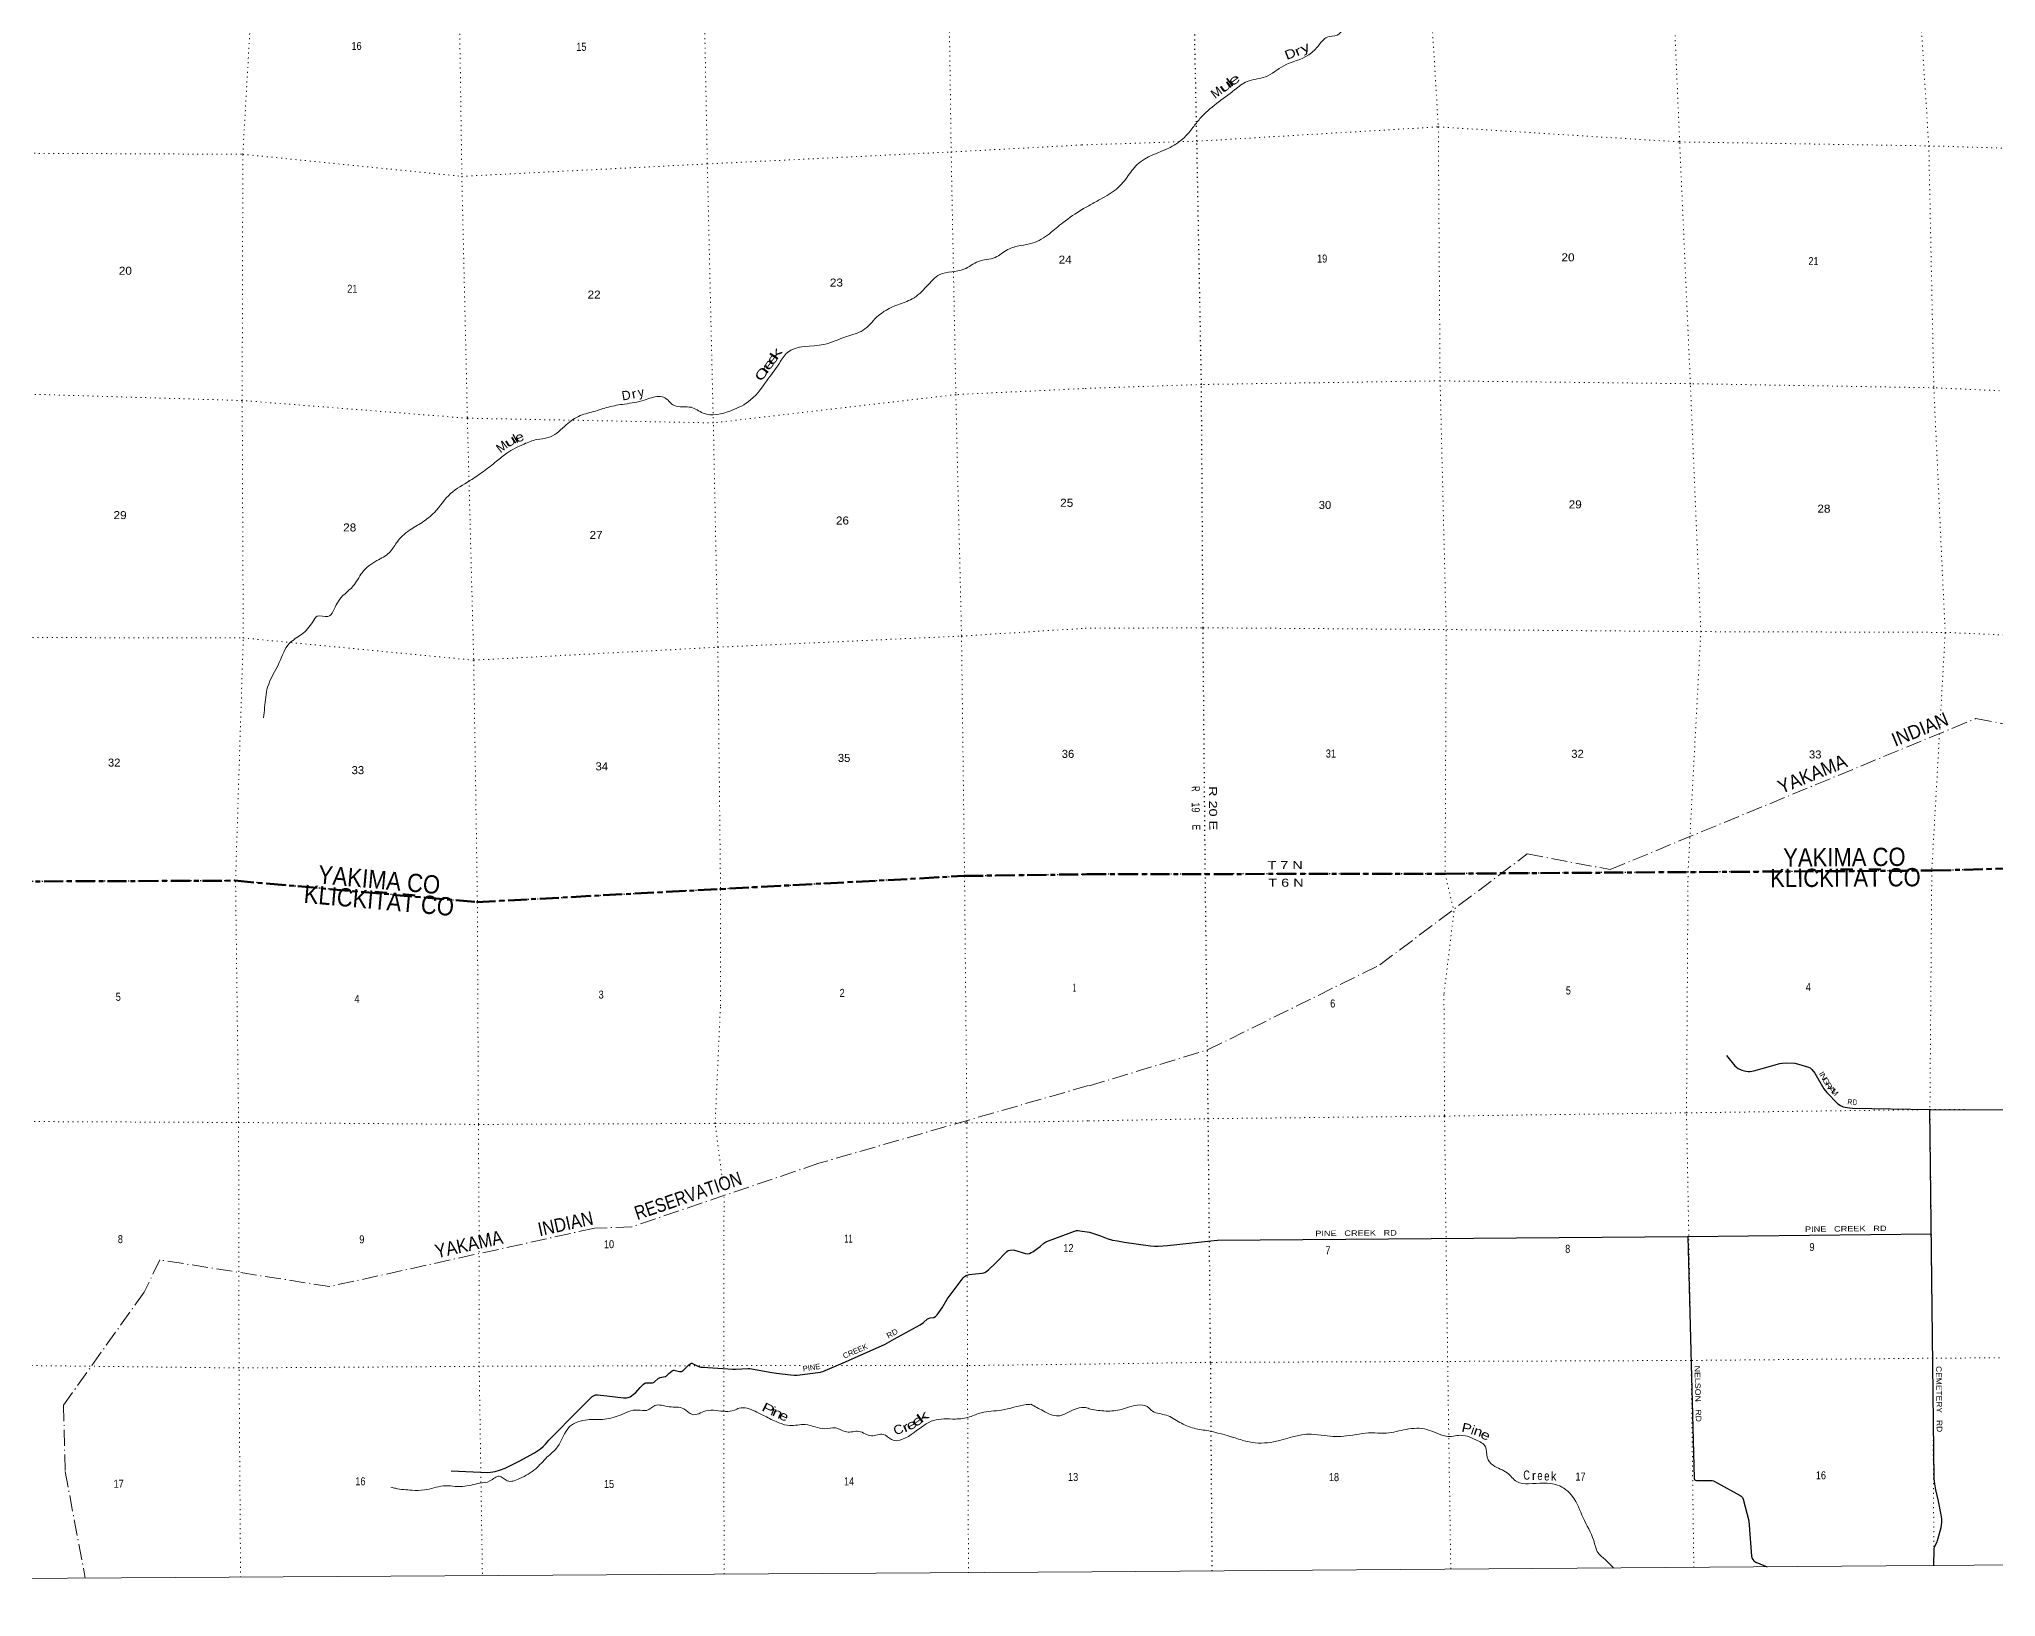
# Model space of a CAD drawing. Header units: feet. Extents: x -2 to 285336, y -549186 to -364975.
# Drawn here: x 136154 to 178940, y -549186 to -515138 of the extents above; entities that cross this region are included whole.
import ezdxf
from ezdxf.enums import TextEntityAlignment as Align

# ---------------------------------------------------------------- set-up
doc = ezdxf.new("R2010")
doc.units = ezdxf.units.FT
doc.header["$LTSCALE"] = 70
for name, pattern in [('DOT_DASHED', [7.7, 5, -1.2, 0.3, -1.2]), ('DOTTED', [1.5, 0.3, -1.2]), ('LONG_DASH_SHORT_DASH', [9.9, 6, -1.2, 1.5, -1.2])]:
    doc.linetypes.add(name, pattern=pattern)
for name, color, linetype, lineweight in [('11', 7, 'LONG_DASH_SHORT_DASH', 60), ('29', 7, 'Continuous', 25), ('39', 7, 'Continuous', 13), ('4', 7, 'Continuous', 13), ('41', 7, 'Continuous', 13), ('44', 7, 'DOT_DASHED', 13), ('6', 7, 'DOTTED', 25), ('7', 7, 'DOTTED', 13)]:
    doc.layers.add(name, color=color, linetype=linetype, lineweight=lineweight)
doc.layers.add('12', color=7, linetype='Continuous')
doc.layers.add('30', color=7, linetype='Continuous')

msp = doc.modelspace()

# ---------------------------------------------------------------- linework, layer by layer
at = {"layer": '11'}
for points in [[(127252.91, -533584.08), (140432.49, -533531.7), (145716.02, -534001), (156375.89, -533429.52), (159065.72, -533392.31)], [(159065.72, -533392.31), (166906.9, -533379.19), (177543.2, -533311.15), (182856.69, -533171.7), (190878.55, -533194.23)]]:
    msp.add_lwpolyline(points, dxfattribs=at)
at = {"layer": '29'}
for points in [[(173047.3, -537350.85), (173230.64, -537581.95), (173301.46, -537638.64), (173384.43, -537673.06), (173471.45, -537697.36), (173526.08, -537705.46), (173566.55, -537703.43), (173647.5, -537689.26), (173826.78, -537638.77), (174216.03, -537527.46), (174277.85, -537519.17), (174356.77, -537517.15), (174541.24, -537524.46), (174627.94, -537539.42), (174840.52, -537605.63), (174880.89, -537626.49), (174919.33, -537658.89), (174981.32, -537743.35), (175178.71, -538085.11), (175244.12, -538165.1), (175482.47, -538408.52), (175539.57, -538446.56), (175603.04, -538472.22), (175687.29, -538491.1), (175807.87, -538503.63), (177500.29, -538534.48), (190923.01, -538581.36)], [(177586.31, -548504.98), (177588.47, -548133.46), (177596.93, -548094.4), (177653.23, -547985.64), (177664.91, -547952.04), (177746.31, -547667.74), (177750.6, -547621.42), (177757.45, -547556.37), (177755.42, -547483.48), (177746.15, -547395.19), (177685.35, -547093.06), (177626.65, -546844.97), (177604.67, -546716.06), (177592.05, -546598.81), (177498.11, -538534.47)], [(156248.91, -542356.78), (156357.24, -542210.97), (156388.2, -542182.4), (156422.6, -542162.15), (156446.88, -542154.05), (156493.31, -542141.44), (156768.5, -542112.44), (156813.16, -542103.43), (156833.39, -542095.33), (156853.63, -542083.18), (156912.55, -542036.82), (157073.97, -541882.93), (157310.91, -541634.13), (157340.3, -541615.43), (157388.87, -541605.31), (157451.6, -541601.26), (157483.58, -541608.25), (157721.53, -541681.76), (157767.28, -541686.3), (157811.8, -541678.2), (157848.23, -541662.01), (157882.02, -541643.99), (158041.79, -541528.16), (158125.46, -541455.47), (158165.52, -541428.73), (158419.94, -541329.89), (158794.26, -541190.21), (158834.75, -541181.28), (158873.18, -541182.11), (158913.22, -541186.44), (159119.53, -541216.84)], [(159119.53, -541216.84), (159361.41, -541296.94), (159508.58, -541354.23), (159624.58, -541388.24), (159731.18, -541406.88), (159880.93, -541431.17), (160451.58, -541512.17), (160540.62, -541520.27), (160625.61, -541524.32), (160829.33, -541506.68), (161770.97, -541402.83), (161923.22, -541393.21), (172195.66, -541309.68), (177529.73, -541248.9)], [(172206.92, -541309.55), (172340.32, -546600.89), (172349.36, -546618.85), (172366.49, -546634.85), (172395.9, -546645.18), (172480.94, -546646.51), (172711.8, -546641.8), (172737.89, -546643.15), (172764.2, -546651.25), (172844.39, -546693.45), (173350.03, -546971.18), (173370.93, -546986.15), (173398.6, -547015.73), (173415.22, -547050.08), (173540.59, -547522.2), (173596.29, -548298.86), (173609.06, -548350.11), (173623.22, -548372.39), (173645.48, -548398.71), (173690.89, -548428.71), (173775.28, -548464.49), (173937.54, -548532.68)], [(145163.34, -546431.67), (145648.1, -546452.47), (145955.86, -546467.16), (146025.82, -546462.93), (146127, -546446.73), (146220.08, -546418.38), (146343.01, -546370.9), (146649.2, -546217.45), (146984, -546035.7), (147118.56, -545948.62), (147174.21, -545902.06), (147223.79, -545851.43), (147298.38, -545760.01), (147963.64, -545088.2), (148206.63, -544841.34), (148247.74, -544808.64), (148293.26, -544784.34), (148316.54, -544774.22), (148362.78, -544769.59), (148570.12, -544795.38), (148930.4, -544835.53), (148997.47, -544836.99), (149034.92, -544830.92), (149074.37, -544812.69), (149174.79, -544738.81), (149200.85, -544717.52), (149294.24, -544611.4), (149366.79, -544537.31), (149395.12, -544517.07), (149417.95, -544509.97), (149569.15, -544506.94), (149584.84, -544502.89), (149598.77, -544496), (149698.66, -544407.72), (149716.37, -544396.59), (149730.49, -544390.48), (149842.33, -544373.3), (149858.02, -544367.23), (149864.94, -544363.01), (149922.72, -544306.33), (149993.09, -544245.74), (150008.78, -544236.62), (150026.59, -544233.14), (150037.11, -544233.58), (150157, -544257.89), (150183.82, -544259.91), (150199.73, -544257.3), (150219.24, -544247.76), (150233.9, -544235.61), (150357.26, -544117.46), (150394.28, -544089.82), (150414.52, -544081.72), (150425.28, -544080.7), (150441.83, -544084.76), (150512.16, -544125.8), (150541.5, -544139.43), (150597.15, -544157.65), (150625.48, -544163.73), (150667.37, -544168.17), (151323.2, -544207.14), (151382.81, -544207.26), (151657.01, -544193.08), (151695.06, -544195.12), (151729.86, -544199.16), (152178.4, -544280), (152274.21, -544294.33), (152593.94, -544334.82), (152664.77, -544342.92), (152700.18, -544342.92), (152732.56, -544340.9), (153236.44, -544272.05), (153290.1, -544260), (153788.8, -544052.43), (154653.76, -543664.73), (154857.76, -543548.42), (155416.87, -543243.42), (155489.78, -543191.26), (155577.51, -543112.24), (155604.05, -543099.66), (155636.43, -543089.53), (155717.94, -543078.7), (155752.79, -543057.14), (155789.21, -543020.69), (155902.96, -542868.5), (156007.75, -542679.19), (156136.84, -542507.63), (156248.91, -542356.78)]]:
    msp.add_lwpolyline(points, dxfattribs=at)
at = {"layer": '39'}
for points in [[(173316.04, -513446.83), (172989.56, -513526.65), (172664.83, -513446.24), (172256.71, -513225.55), (171959.71, -513066.52), (171837.13, -512767.59), (171476.96, -512482.23), (171128.36, -512452.25), (170908.4, -512379.22), (170774.07, -512138.7), (170292.95, -511834), (170144.89, -511655.92), (170112.76, -511328.25), (169908.62, -510858.87), (169721.31, -510514.09), (169396.49, -510417.58), (168989.93, -510464.41), (168729.85, -510417.78), (168428.05, -510469.98), (167857.62, -510735.08), (167346, -511070.21), (167154.16, -511326.87), (166853.03, -511493.72), (166565.15, -511515.66), (165793.62, -511488.36), (165504.36, -511618.92), (165318.47, -511859.46), (165038.68, -512231.34), (164582.59, -512763.24), (164386.15, -513267.34), (164484.64, -513578.49), (164652.52, -514046.1), (164759.65, -514455.75), (164725.1, -514747.63), (164535.54, -515050.55), (164318.3, -515098.19), (164140.03, -515264.25), (163913.72, -515482.92), (163371.32, -515719.69), (162967.91, -515961.6), (162565.71, -516064.72), (162292.89, -516249.49), (161537.26, -516875.81), (161381.31, -517071.91), (161195.26, -517286.3), (160886.37, -517503.48), (160163.53, -517880.17), (159943.6, -518157.13), (159681.41, -518438.39), (159318.17, -518659.93), (159075.27, -518796.24), (158962.32, -518858.75)], [(158965.41, -518856.63), (158542.56, -519146.49), (158247.12, -519390.4), (157871.11, -519598.31), (157613.57, -519649.16), (157335.97, -519736.23), (157056.51, -519909.75), (156692.35, -519997.02), (156376.66, -520168.61), (155847.51, -520284.4), (155560.15, -520544.38), (155242.63, -520816.49), (154926.86, -520943.85), (154466.43, -521218.3), (154171.06, -521502.42), (153809.01, -521637.93), (153312.17, -521811.94), (152515.44, -521988.65), (152340.74, -522220.23), (152105.84, -522548.44), (151712.2, -523023.76), (151279.88, -523259.95), (150674.14, -523313.59), (150408.22, -523185.54), (150229.07, -523177.9), (150013.62, -523130.14), (149836.22, -522977.76), (149707.35, -522947.9), (149385.45, -523029.04), (148956.89, -523114.45), (148604.77, -523179.58), (148276.87, -523278.83), (147944.96, -523384.12), (147639.41, -523603.93), (147285.61, -523847.98), (147038.11, -523890.76), (146756.5, -523987.89), (146378.47, -524189.78), (146157.38, -524363.17), (145867.94, -524586.97), (145574.44, -524788.66), (145150.26, -525071.06), (144796.75, -525481.97), (144527.44, -525701.7), (144256.02, -525869.17), (143966.69, -526151.27), (143808.07, -526364.72), (143538.67, -526536.2), (143215.09, -526800.29), (143022.39, -527090.21), (142674.84, -527456.87), (142466.06, -527756.87), (142232.57, -527751.37), (142136.17, -527874.22), (141889.11, -528152.2), (141631.81, -528339.74), (141403.12, -528764.43), (141150.49, -529303.76), (141084.87, -529746.18), (141059.11, -529973.4)], [(143845.95, -546788.71), (143947.65, -546813.06), (144306, -546856.47), (144577.71, -546849.83), (144986.15, -546762.46), (145414.89, -546773.55), (145785.11, -546704.35), (146010.45, -546653.59), (146215.56, -546546.57), (146388.84, -546648.71), (146660.48, -546601.85), (147012.33, -546387.96), (147257.43, -546136.12), (147488.49, -545908.43), (147753.37, -545465.57), (148147.6, -545315.91), (148469.63, -545307.14), (148841.83, -545219.85), (149252.22, -545102.32), (149437.41, -545109.94), (149614.35, -545005.01), (149930.4, -545032.43), (150248.5, -545075.94), (150437.92, -545202.15), (150729.63, -545123.09), (150959.07, -545112.52), (151355.57, -545107.6), (151460.16, -545063.13), (151812.51, -545130.68), (152056.28, -545254.77), (152348.37, -545386.78), (152563.84, -545442.58), (152905.97, -545419.69), (153334.85, -545511.19), (153566.28, -545492.57), (153807.98, -545582.49), (154077.67, -545569.81), (154353.59, -545665.68), (154613.18, -545634.94), (154790.51, -545747.11), (155285.37, -545595.22), (155719.65, -545328.87), (155936.97, -545298.22), (156188.57, -545299.66), (156500.46, -545252.72), (156755.92, -545161.67), (157194.6, -545106.4), (157739.84, -544984.54), (157839.83, -544977.49)], [(157839.83, -544977.49), (158106.41, -545120.41), (158438.71, -545230.22), (158678.08, -545143.24), (158853.05, -545068.46), (159034.17, -545049.96), (159144.35, -545085.35)], [(159144.35, -545085.35), (159476.92, -545125.51), (159823.12, -545089.13), (160168.98, -544994.41), (160378.63, -545027.28), (160500.05, -545127.08), (160802.68, -545215.68), (161095.63, -545372.73), (161410.57, -545501.48), (161727.11, -545559.82), (162132.53, -545661.85), (162306.03, -545713.05), (162614.69, -545801.61), (163144.36, -545798.25), (163973.16, -545630.08), (164259.34, -545662.46), (164742.74, -545669.46), (165292.18, -545601.61), (165558.08, -545609.98), (165990.66, -545536.84), (166443.7, -545515.87), (166881.62, -545665.97), (167038.8, -545681.06), (167191.72, -545655.96), (167568.9, -545752.13), (167779.28, -545909.7), (167816.86, -546136.76), (167948.79, -546310.92), (168255.89, -546475.92), (168466.47, -546667.69), (168722.52, -546714.34), (169355.09, -546742.52), (169684.84, -546993.87), (169913.12, -547457.07), (170145.63, -547954.44), (170243.88, -548225.36), (170414, -548385.2), (170581.21, -548557.61)]]:
    msp.add_spline(points, degree=3, dxfattribs=at)
at = {"layer": '4'}
msp.add_lwpolyline([(0, -366365.25), (31582.88, -366343.53), (63165.7, -366278.36), (94748.41, -366169.75), (126330.93, -366017.71), (157911.89, -365844.7), (189495.2, -365583.27), (221076.83, -365300.9), (252658.04, -364975.08), (254669.81, -547785.08), (222837.13, -548113.49), (191004.05, -548398.11), (159170.58, -548638.96), (127336.83, -548836), (95502.83, -548989.27), (63668.65, -549098.74), (31834.35, -549164.42), (0, -549186.32)], close=True, dxfattribs=at)
at = {"layer": '44'}
for points in [[(159111.25, -538019.88), (161704.31, -537232.37), (165470.09, -535372.88), (168693.18, -532948.24), (170506.25, -533288.54), (178503.15, -529988.54), (181841.34, -530636.77), (186939.01, -527406.99), (187323.28, -527061.09), (190783.33, -523887.68)], [(159097.47, -538009.44), (153204.86, -539709.26), (149110.62, -541099.64), (148300.34, -541126.66), (142506.27, -542403.85), (138795.47, -541821.95), (138450.91, -542524.88), (136689.08, -544996.7), (136721.34, -546443.28), (137163.84, -548779.83)]]:
    msp.add_lwpolyline(points, dxfattribs=at)
at = {"layer": '6'}
for points in [[(161804.58, -548620.69), (161770.71, -544061.02), (161717.42, -538735.05), (161653.49, -533388.9), (161604.34, -528004.71), (161569.22, -522686.67), (161469.65, -517369.04), (161363.31, -512270.7), (161315.26, -507151.88), (161297.49, -506868.38), (161219.84, -502939.59)], [(159065.72, -533392.31), (156366.4, -533434.53), (151053.11, -533716.2), (145740.03, -534005.46), (140432.49, -533531.7), (135120.79, -533553.27), (130110.78, -533574.89), (127252.91, -533584.08)], [(190900.42, -533189.76), (188274.61, -533186.49), (182840.93, -533173.63), (177537.83, -533312.73), (172211.27, -533344.52), (166901.01, -533379), (161652.41, -533386.74), (159065.72, -533392.31)]]:
    msp.add_lwpolyline(points, dxfattribs=at)
at = {"layer": '7'}
for points in [[(155951.82, -502975.76), (155964.23, -506897.62), (156024.39, -512349.39), (156096.28, -517604.12), (156198.44, -522907.03), (156322.7, -528185.77), (156388.68, -533433.57), (156440.55, -538825.96), (156452.14, -544131.09), (156476.04, -548657.33)], [(140558.81, -548759.48), (140525.23, -544183.33), (140515.54, -538817.89), (140448.84, -533534.95), (140617.18, -528227.46), (140593.71, -523036.95), (140608.14, -517655.37), (140908.56, -512365.62)], [(166454.12, -512160.02), (166748.59, -517056.02), (166787.05, -522601.33), (166921.68, -528059.54), (166896.69, -533381.16), (167090.52, -534203.44), (166871.54, -536019.14), (166885.07, -538678.19), (166952.67, -544040.27), (167020.84, -548583.63)], [(172335.41, -548544.66), (172276.02, -544018.04), (172175.47, -538602.45), (172209.11, -533345.6), (172488.61, -528088.66), (172259.55, -522669.26), (172025.24, -517384.67), (171810.68, -512377.53)], [(177145.61, -512341.74), (177473.68, -517470.86), (177583.14, -522758.25), (177831.96, -528113.15), (177538.91, -533315.97), (177498.11, -538534.47), (177559.4, -543973.73), (177586.31, -548504.98)], [(145319.34, -512817.97), (145397.38, -518137.02), (145517.63, -523423.8), (145656, -528712.56), (145736.92, -534004.16), (145758.87, -538860.27), (145775.41, -541334.06)], [(151092.89, -540065.16), (150935.66, -538838.46), (151051.78, -536267.04), (151053.17, -533695.87), (150995.36, -528429.05), (150895.93, -523526.18), (150764.94, -517865.5), (150662.84, -512602.79)], [(158956.07, -517451.18), (161469.65, -517369.04), (166748.59, -517056.02), (172025.24, -517384.67), (177473.68, -517470.86), (182775.53, -517632.4), (188212.94, -517555.73), (190749.17, -517518.81)], [(127165.64, -517722.47), (130000.77, -517597.04), (135413.15, -517630.98), (140608.14, -517655.37), (145397.38, -518137.02), (150764.94, -517865.5), (156096.28, -517604.12), (158956.07, -517451.18)], [(158992.7, -522775.36), (156198.44, -522907.03), (150895.93, -523526.18), (145517.63, -523423.8), (140593.71, -523036.95), (135195.19, -522876.32), (130004.33, -522912.23), (127194.55, -522978.31)], [(190792.73, -522796.34), (188291.04, -522990.15), (182903.56, -522996.11), (177583.14, -522758.25), (172259.55, -522669.26), (166779.03, -522607.42), (161569.22, -522686.67), (158992.7, -522775.36)], [(159028.73, -528014.79), (161604.34, -528004.71), (166931.65, -528043.39), (172488.61, -528088.66), (177831.91, -528105.11), (183204.67, -528338.61), (188235.84, -528017.1), (190840.91, -527976.18)], [(127223.79, -528292.43), (130005.9, -528239.49), (135065.95, -528215.94), (140617.18, -528227.46), (145656, -528712.56), (150995.36, -528429.05), (156322.7, -528185.77), (159028.73, -528014.79)], [(159102.79, -538783.27), (161717.42, -538735.05), (166885.07, -538678.19), (172175.49, -538606.47), (177498.11, -538534.47), (182870.08, -538555.53), (188263.83, -538572.77), (190923.01, -538581.36)], [(127282.09, -538888.31), (130180.04, -538843.37), (135205.82, -538793.77), (140515.54, -538817.89), (145758.87, -538860.27), (150935.66, -538838.46), (156440.55, -538825.96), (159102.79, -538783.27)], [(151130.98, -548692.85), (151124.36, -544133.13), (151129.8, -540460.32), (151121.4, -540370.43)], [(145777.42, -541634.01), (145776.47, -544147.29), (145846.9, -548726.74)], [(152796.43, -544132.49), (151124.36, -544133.13), (145776.47, -544147.29), (140525.23, -544183.33), (135255.7, -544122.93), (130181.61, -544170.64), (127311.34, -544204.56)], [(159139.35, -544098.41), (156452.14, -544131.09), (153223.37, -544132.33)], [(190966.75, -543881), (188273.54, -543894.29), (182903.11, -543933.24), (177561.56, -543970.49), (172274.94, -544019.12), (166952.67, -544040.27), (161770.71, -544061.02), (159139.35, -544098.41)]]:
    msp.add_lwpolyline(points, dxfattribs=at)

# ---------------------------------------------------------------- texts
at = {"layer": '12', "width": 0.9}
for s, rotation, p in [('YAKIMA CO', 0.367, (174291.98, -533226.45)), ('YAKIMA CO', 354.924, (142239.39, -533591.8)), ('KLICKITAT CO', 0.367, (174006.83, -533675.65)), ('KLICKITAT CO', 354.924, (141929.21, -534016.06))]:
    msp.add_text(s, height=400, rotation=rotation, dxfattribs=at).set_placement(p)
at = {"layer": '30'}
for s, rotation, p in [('I', 300.009, (175074.69, -537768.94)), ('M', 314.397, (175376.78, -538200.53))]:
    msp.add_text(s, height=120, rotation=rotation, dxfattribs=at).set_placement(p, align=Align.CENTER)
for s, rotation, width, p in [('N', 300.009, 1.25, (175121.79, -537846.61)), ('G', 300.009, 1.15, (175179, -537945.66)), ('R', 300.009, 1.25, (175236.21, -538044.71)), ('A', 309.274, 1.65, (175311.69, -538137.14)), ('R', 354.067, 0.75, (175742.76, -538426.48)), ('D', 358.956, 0.65, (175857.8, -538434.31))]:
    msp.add_text(s, height=120, rotation=rotation, dxfattribs=dict(at, width=width)).set_placement(p, align=Align.CENTER)
for s, rotation, width, p in [('PINE   CREEK   RD', 0.466, 1.25, (164058.43, -541302.94)), ('PINE   CREEK   RD', 0.653, 1.25, (174766.87, -541210.38)), ('RD', 28.613, 1.1, (154723.04, -543543.31)), ('NELSON   RD', 271.444, 1.2, (172350.73, -544134.46)), ('CEMETERY   RD', 270.667, 1.15, (177632.44, -544142.85))]:
    msp.add_text(s, height=120, rotation=rotation, dxfattribs=dict(at, width=width)).set_placement(p)
for s, rotation, p in [('CREEK', 23.598, (153759.49, -543984.32)), ('PINE', 8.781, (152861.13, -544262.58))]:
    msp.add_text(s, height=120, rotation=rotation, dxfattribs=at).set_placement(p)
at = {"layer": '41'}
for s, rotation, width, p in [('D', 21.088, 1.25, (163546.78, -515551.6)), ('r', 22.56, 1.4, (163714.69, -515489.86)), ('y', 25.806, 1.45, (163873.33, -515410.28)), ('l', 37.085, 1.5, (162249.35, -516164.15)), ('e', 36.183, 1.7, (162338.55, -516104.77)), ('u', 37.085, 1.85, (162147.03, -516243.27)), ('k', 55.571, 1.85, (152346.55, -522071.06)), ('C', 53.336, 1.5, (152026, -522521.72)), ('r', 54.38, 1.85, (152111.04, -522405.19)), ('e', 54.38, 1.65, (152183.69, -522300.32)), ('e', 54.438, 1.65, (152266.79, -522186.68)), ('r', 11.364, 1.1, (149179.49, -522985.66)), ('u', 31.995, 1.7, (146506.57, -524009.51)), ('l', 29.558, 1.2, (146617.53, -523957.15)), ('e', 21.558, 1.25, (146691.95, -523927.09)), ('P', 333.062, 1.5, (152051.82, -545162.77)), ('i', 335.046, 1.15, (152162.49, -545215.96)), ('n', 335.046, 1.45, (152260.8, -545259.1)), ('e', 336.309, 1.3, (152401.82, -545322.87)), ('C', 19.945, 1.1, (154976.44, -545620.76)), ('r', 24.245, 1.45, (155140.23, -545567.98)), ('e', 28.182, 1.45, (155269.69, -545509.3)), ('e', 35.692, 1.65, (155413.19, -545415.11)), ('k', 35.692, 1.9, (155532.01, -545328.53)), ('P', 347.193, 1.2, (167348.75, -545595.4)), ('n', 341.281, 1.25, (167590.51, -545663.97)), ('e', 334.595, 1.35, (167740.11, -545738.74)), ('C', 1.79, 0.75, (168682.93, -546625.15)), ('e', 359.243, 0.75, (168970.11, -546634.3)), ('e', 358.543, 0.75, (169118.89, -546642.47)), ('k', 1.101, 0.9, (169272.85, -546649.34))]:
    msp.add_text(s, height=200, rotation=rotation, dxfattribs=dict(at, width=width)).set_placement(p, align=Align.CENTER)
for s, rotation, p in [('M', 37.085, (161956.28, -516382.98)), ('D', 9.679, (149006.93, -523020.89)), ('y', 10.636, (149330.47, -522950.89)), ('M', 38.068, (146330.78, -524125.35)), ('i', 342.04, (167475.52, -545633.74)), ('r', 0.243, (168839.87, -546632.1))]:
    msp.add_text(s, height=200, rotation=rotation, dxfattribs=at).set_placement(p, align=Align.CENTER)
at = {"layer": '44'}
for s, rotation, width, p in [('INDIAN', 22.424, 0.95, (176738.65, -530608.5)), ('YAKAMA', 22.424, 0.95, (174248.21, -531638.73)), ('RESERVATION', 18.757, 0.85, (149234.17, -540952.07)), ('INDIAN', 12.431, 0.9, (147097.7, -541306.36)), ('YAKAMA', 12.431, 0.9, (144846.99, -541786.38))]:
    msp.add_text(s, height=300, rotation=rotation, dxfattribs=dict(at, width=width)).set_placement(p)
at = {"layer": '6'}
for s, rotation, width, p in [('R', 270.523, 0.7, (161356.74, -531467.97)), ('R 20 E', 270.523, 1.35, (161732.41, -531464.73)), ('19', 270.523, 0.85, (161355.63, -531822.17)), ('E', 270.523, 0.75, (161368.63, -532310.01)), ('T 7 N', 0.096, 1.35, (163013.23, -533281.06)), ('T 6 N', 0.096, 1.35, (163031.12, -533664.58))]:
    msp.add_text(s, height=175, rotation=rotation, dxfattribs=dict(at, width=width)).set_placement(p)
at = {"layer": '7'}
for s, width, p in [('16', 0.85, (142984.73, -515374.03)), ('15', 0.85, (147899.96, -515393.86)), ('19', 0.85, (164097.49, -520021.44)), ('20', 1.1, (169440.7, -519994.26)), ('20', 1.1, (137895.87, -520288.28)), ('24', 1.1, (158445.7, -520045.37)), ('21', 0.85, (174840.47, -520076.26)), ('21', 0.85, (142892.32, -520680.77)), ('22', 1.1, (148145.46, -520809.55)), ('23', 1.1, (153444.25, -520545.88)), ('25', 1.1, (158480.2, -525360.55)), ('30', 1.05, (164134.34, -525407.34)), ('29', 1.1, (169598.76, -525394.95)), ('28', 1.1, (175036.83, -525488.99)), ('29', 1.1, (137780.87, -525629.53)), ('28', 1.1, (142801.98, -525899.66)), ('26', 1.1, (153576.39, -525747.35)), ('27', 1.1, (148189.19, -526062.57)), ('32', 1.05, (137658.28, -531038.27)), ('34', 1.05, (148320.28, -531120.13)), ('35', 1.05, (153618.99, -530936.55)), ('36', 1.05, (158514.7, -530848.29)), ('31', 0.85, (164288.82, -530840.69)), ('32', 1.05, (169655.28, -530846.48)), ('33', 1.05, (174852.86, -530860.56)), ('33', 1.05, (142986.64, -531203.55)), ('5', 0.85, (137828.95, -536158.37)), ('4', 0.85, (143047.52, -536204.72)), ('3', 0.85, (148388.29, -536109.33)), ('2', 0.85, (153658.13, -536072.63)), ('1', 0.4, (158756.2, -535956.38)), ('5', 0.85, (169536.65, -536019.52)), ('4', 0.85, (174782.24, -535945.7)), ('6', 0.85, (164384.8, -536304.35)), ('8', 0.85, (137874.82, -541455.04)), ('9', 0.85, (143155.02, -541459.44)), ('10', 0.85, (148504.23, -541566)), ('11', 0.65, (153760.17, -541442.63)), ('12', 0.85, (158549.19, -541651.21)), ('7', 0.85, (164280.32, -541697.27)), ('8', 0.85, (169523, -541666.48)), ('9', 0.85, (174863.32, -541626.64)), ('17', 0.85, (137782.11, -546803.16)), ('16', 0.85, (143068.43, -546748.4)), ('15', 0.85, (148504.93, -546806.2)), ('14', 0.85, (153752.46, -546750.03)), ('13', 0.85, (158652.69, -546653.28)), ('18', 0.85, (164356.97, -546656.62)), ('17', 0.85, (169746.71, -546644.96)), ('16', 0.85, (175003.71, -546617))]:
    msp.add_text(s, height=175, dxfattribs=dict(at, width=width)).set_placement(p)

doc.saveas('drawing.dxf')
